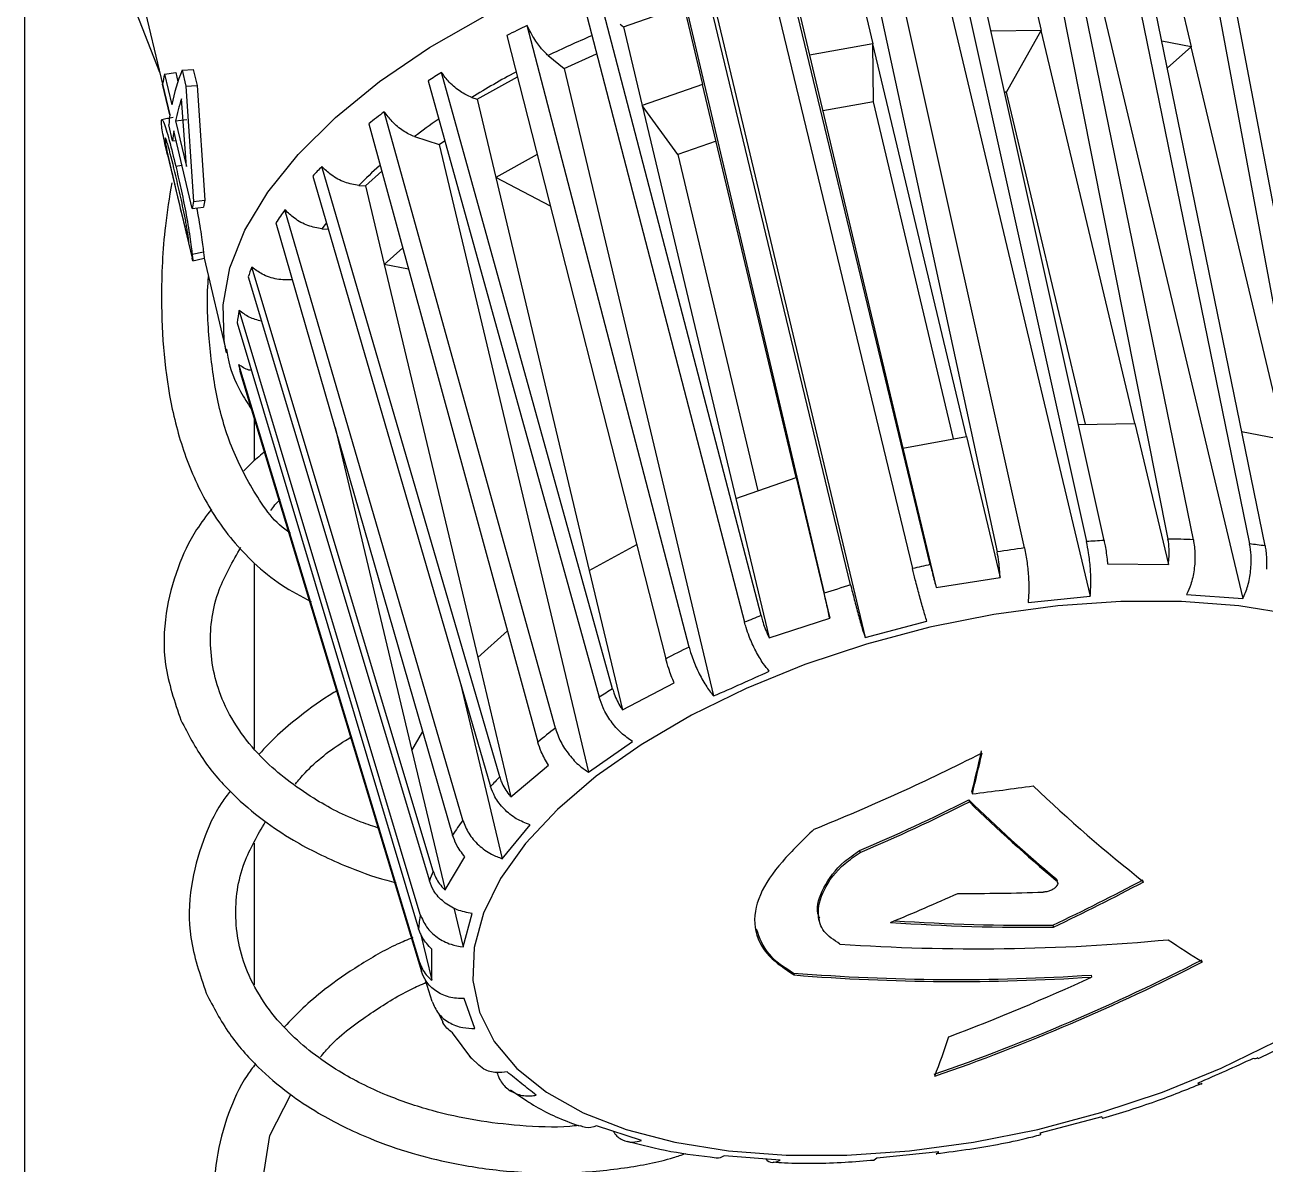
# Model space of a CAD drawing. Extents: x 75 to 2075, y 25 to 1460.
# Drawn here: x 1578.7 to 1655.1, y 885.8 to 956 of the extents above; entities that cross this region are included whole.
import ezdxf

# ---------------------------------------------------------------- set-up
doc = ezdxf.new("R2010")
doc.units = 0
doc.header["$LTSCALE"] = 5
doc.linetypes.add('SLD-KATı', pattern=[0])
doc.layers.get('0').update_dxf_attribs({"linetype": 'CONTINUOUS'})

msp = doc.modelspace()

# ---------------------------------------------------------------- linework, layer by layer
at = {"color": 7, "linetype": 'SLD-KATı'}
for p, q in [((1578.71, 797.337), (1578.71, 1022.218)), ((1587.027, 953.036), (1583.079, 963.148)), ((1635.505, 962.789), (1644.089, 924.142)), ((1645.167, 924.211), (1636.584, 962.861)), ((1641.406, 962.961), (1649.105, 924.301)), ((1650.671, 924.26), (1642.766, 962.919)), ((1646.227, 962.657), (1654.132, 923.998)), ((1655.083, 923.88), (1647.181, 962.542)), ((1630.22, 962.189), (1638.587, 923.505)), ((1640.268, 923.748), (1631.684, 962.395)), ((1651.309, 961.792), (1658.46, 923.275)), ((1585.061, 961.291), (1587.649, 950.423)), ((1624.079, 960.996), (1633.373, 922.48)), ((1634.472, 922.73), (1625.177, 961.249)), ((1659.757, 922.954), (1652.431, 961.506)), ((1640.154, 960.448), (1641.307, 955.608)), ((1618.846, 959.552), (1627.933, 920.966)), ((1629.566, 921.47), (1620.271, 959.986)), ((1629.788, 959.646), (1630.941, 954.806)), ((1635.107, 959.436), (1644.31, 920.786)), ((1649.383, 959.456), (1650.536, 954.615)), ((1625.875, 958.943), (1627.027, 954.103)), ((1644.515, 959.281), (1653.718, 920.63)), ((1624.046, 919.582), (1614.075, 957.863)), ((1613.065, 957.455), (1623.033, 919.176)), ((1615.582, 955.842), (1619.3, 957.13)), ((1619.3, 957.13), (1620.452, 952.29)), ((1621.249, 956.887), (1630.452, 918.236)), ((1619.612, 917.647), (1609.644, 955.927)), ((1615.374, 956.008), (1615.582, 955.842)), ((1615.582, 955.842), (1616.735, 951.001)), ((1641.307, 955.608), (1638.204, 955.566)), ((1639.168, 951.812), (1641.307, 955.608)), ((1647.069, 931.407), (1641.307, 955.608)), ((1608.397, 955.308), (1618.188, 916.932)), ((1630.941, 954.806), (1627.027, 954.103)), ((1636.703, 930.606), (1630.941, 954.806)), ((1630.965, 951.224), (1630.941, 954.806)), ((1650.536, 954.615), (1648.73, 954.962)), ((1610.941, 954.074), (1611.926, 953.285)), ((1611.926, 953.285), (1613.919, 954.176)), ((1627.027, 954.103), (1632.789, 929.902)), ((1649.068, 953.31), (1650.536, 954.615)), ((1656.298, 930.415), (1650.536, 954.615)), ((1611.926, 953.285), (1621.128, 914.635)), ((1587.307, 952.938), (1588.002, 953.024)), ((1587.307, 952.938), (1587.757, 951.046)), ((1588.002, 953.024), (1588.136, 952.463)), ((1588.394, 953.177), (1589.077, 953.223)), ((1588.394, 953.177), (1588.631, 952.181)), ((1589.077, 953.223), (1589.315, 952.227)), ((1603.543, 952.513), (1614.081, 914.552)), ((1614.908, 915.074), (1604.366, 953.036)), ((1606.558, 951.398), (1609.044, 952.773)), ((1587.649, 950.427), (1587.199, 952.32)), ((1588.631, 952.181), (1589.315, 952.227)), ((1588.631, 952.181), (1589.097, 945.082)), ((1589.315, 952.227), (1589.793, 945.171)), ((1620.452, 952.29), (1616.735, 951.001)), ((1626.214, 928.089), (1620.452, 952.29)), ((1639.168, 951.812), (1639.038, 951.81)), ((1644.036, 931.366), (1639.168, 951.812)), ((1588.661, 947.251), (1588.352, 951.403)), ((1606.238, 951.501), (1606.558, 951.398)), ((1606.558, 951.398), (1607.711, 946.558)), ((1616.735, 951.001), (1622.497, 926.801)), ((1618.92, 947.983), (1616.735, 951.001)), ((1630.965, 951.224), (1627.846, 950.663)), ((1635.908, 930.463), (1630.965, 951.224)), ((1611.382, 912.655), (1600.844, 950.616)), ((1587.815, 948.818), (1587.578, 949.814)), ((1587.994, 950.05), (1588.69, 950.135)), ((1587.994, 950.05), (1588.661, 947.251)), ((1599.896, 949.872), (1610.305, 911.799)), ((1587.815, 948.818), (1588.025, 948.851)), ((1589.025, 944.65), (1587.887, 949.431)), ((1602.712, 949.082), (1604.229, 948.592)), ((1604.229, 948.592), (1604.565, 948.828)), ((1621.283, 948.802), (1618.92, 947.983)), ((1587.5, 947.964), (1589.017, 941.592)), ((1604.229, 948.592), (1613.431, 909.942)), ((1610.268, 947.973), (1607.711, 946.558)), ((1618.92, 947.983), (1623.851, 927.27)), ((1588.005, 947.267), (1588.386, 947.333)), ((1607.954, 909.649), (1597, 947.24)), ((1596.444, 946.652), (1607.393, 909.062)), ((1599.686, 946.046), (1600.697, 946.945)), ((1607.711, 946.558), (1613.472, 922.357)), ((1611.079, 944.798), (1607.711, 946.558)), ((1599.284, 946.077), (1599.686, 946.046)), ((1599.686, 946.046), (1600.838, 941.206)), ((1589.097, 945.082), (1589.793, 945.171)), ((1589.025, 944.65), (1589.722, 944.747)), ((1605.68, 906.982), (1594.73, 944.572)), ((1594.176, 943.777), (1605.057, 906.069)), ((1597.01, 943.41), (1597.397, 943.38)), ((1589.014, 941.839), (1589.713, 941.986)), ((1601.987, 942.227), (1600.838, 941.206)), ((1589.75, 941.599), (1591.136, 935.777)), ((1603.863, 903.837), (1592.697, 941.041)), ((1600.838, 941.206), (1606.6, 917.005)), ((1602.345, 940.917), (1600.838, 941.206)), ((1592.463, 940.446), (1603.624, 903.242)), ((1603.064, 901.183), (1591.903, 938.388)), ((1591.796, 937.618), (1602.955, 900.302)), ((1591.136, 935.777), (1591.098, 935.942)), ((1603.038, 898.207), (1591.88, 935.048)), ((1591.991, 934.504), (1603.144, 897.663)), ((1592.852, 929.135), (1592.852, 931.657)), ((1597.814, 931.168), (1602.552, 911.27)), ((1643.58, 931.36), (1647.069, 931.407)), ((1647.069, 931.407), (1649.133, 922.738)), ((1632.789, 929.902), (1636.703, 930.606)), ((1636.703, 930.606), (1638.767, 921.937)), ((1653.644, 930.924), (1656.298, 930.415)), ((1632.789, 929.902), (1634.833, 921.32)), ((1622.497, 926.801), (1626.214, 928.089)), ((1626.214, 928.089), (1628.278, 919.42)), ((1622.497, 926.801), (1624.54, 918.219)), ((1613.472, 922.357), (1616.392, 923.972)), ((1592.852, 911.398), (1592.852, 922.813)), ((1645.386, 922.775), (1649.133, 922.738)), ((1613.472, 922.357), (1615.516, 913.775)), ((1634.833, 921.32), (1638.767, 921.937)), ((1640.489, 920.392), (1644.31, 920.786)), ((1650.257, 920.893), (1653.718, 920.63)), ((1624.54, 918.219), (1628.278, 919.42)), ((1630.452, 918.236), (1634.259, 919.246)), ((1606.6, 917.005), (1608.436, 918.637)), ((1606.6, 917.005), (1608.643, 908.423)), ((1605.544, 915.409), (1608.114, 904.615)), ((1615.516, 913.775), (1618.694, 915.435)), ((1602.552, 911.27), (1603.216, 912.448)), ((1602.552, 911.27), (1604.595, 902.688)), ((1613.431, 909.942), (1616.131, 911.838)), ((1608.643, 908.423), (1610.953, 910.371)), ((1636.847, 908.231), (1636.876, 908.109)), ((1637.031, 908.733), (1637.06, 908.611)), ((1608.114, 904.615), (1609.828, 906.695)), ((1592.852, 896.853), (1592.852, 905.569)), ((1604.595, 902.688), (1605.812, 904.725)), ((1630.119, 905.111), (1630.148, 904.989)), ((1642.203, 903.386), (1642.231, 903.264)), ((1642.308, 903.146), (1642.279, 903.267)), ((1605.122, 901.594), (1605.697, 899.177)), ((1605.697, 899.177), (1606.257, 901.236)), ((1627.602, 900.931), (1627.631, 900.809)), ((1603.08, 900.018), (1603.768, 897.13)), ((1642.021, 900.521), (1642.05, 900.4)), ((1603.768, 897.13), (1603.775, 899.047)), ((1626.053, 897.575), (1626.082, 897.453)), ((1603.792, 895.826), (1603.395, 897.135)), ((1644.375, 897.448), (1644.404, 897.327)), ((1606.417, 894.16), (1605.769, 895.996)), ((1604.193, 895.08), (1604.452, 894.57)), ((1606.242, 892.294), (1605.041, 893.896)), ((1606.104, 892.431), (1606.573, 892.006)), ((1608.612, 890.376), (1609.624, 889.711)), ((1645.033, 888.714), (1641.225, 887.704)), ((1616.684, 887.262), (1613.923, 888.154)), ((1641.225, 887.704), (1641.278, 887.637)), ((1625.228, 886.057), (1621.767, 886.32)), ((1631.175, 886.164), (1631.009, 886.054)), ((1634.996, 886.558), (1631.175, 886.164)), ((1634.841, 886.426), (1634.996, 886.558))]:
    msp.add_line(p, q, dxfattribs=at)
at = {"color": 8, "linetype": 'SLD-KATı', "flags": 128}
for points in [[(1591.098, 935.942), (1590.99, 936.528), (1590.915, 938.725), (1591.342, 941), (1592.263, 943.324), (1593.667, 945.664), (1595.536, 947.989), (1597.842, 950.268), (1600.556, 952.469), (1603.641, 954.562), (1607.055, 956.521), (1610.751, 958.317), (1614.68, 959.928), (1618.789, 961.33), (1623.022, 962.505), (1627.321, 963.437), (1631.63, 964.114), (1635.888, 964.526), (1640.04, 964.668), (1644.028, 964.538), (1647.799, 964.138), (1651.302, 963.472), (1654.489, 962.551), (1657.318, 961.386), (1659.749, 959.993), (1661.751, 958.392), (1663.296, 956.603), (1664.363, 954.651), (1664.781, 953.356)], [(1597.263, 943.75), (1597.203, 943.671), (1597.01, 943.41)]]:
    msp.add_lwpolyline(points, dxfattribs=at)
at = {"color": 7, "linetype": 'SLD-KATı', "flags": 128}
for points in [[(1652.377, 891.708), (1655.758, 893.362), (1658.854, 895.174), (1661.618, 897.116), (1664.006, 899.158), (1665.98, 901.266), (1667.509, 903.408), (1668.568, 905.55), (1669.142, 907.658), (1669.22, 909.699), (1668.803, 911.641), (1667.896, 913.453), (1666.514, 915.106), (1664.678, 916.575), (1662.418, 917.836), (1659.768, 918.869), (1656.772, 919.659), (1653.476, 920.192), (1649.932, 920.461), (1646.196, 920.46), (1642.327, 920.191), (1638.386, 919.657), (1634.435, 918.866), (1630.536, 917.832), (1626.752, 916.57), (1623.141, 915.1), (1619.76, 913.446), (1616.664, 911.634), (1613.9, 909.692), (1611.512, 907.651), (1609.538, 905.542), (1608.009, 903.4), (1606.95, 901.258), (1606.376, 899.15), (1606.298, 897.109), (1606.715, 895.168), (1607.622, 893.356), (1609.004, 891.702), (1610.84, 890.234), (1613.1, 888.973), (1615.75, 887.939), (1618.746, 887.149), (1622.042, 886.616), (1625.586, 886.348), (1629.322, 886.348), (1633.191, 886.618), (1637.132, 887.152), (1641.083, 887.942), (1644.982, 888.977), (1648.766, 890.238), (1652.377, 891.708)], [(1598.483, 875.604), (1599.08, 876.293), (1601.571, 878.289), (1604.042, 879.762), (1606.29, 880.8), (1608.769, 881.673), (1611.999, 882.443), (1615.812, 882.844), (1619.188, 882.712), (1621.717, 882.23), (1623.493, 881.612), (1624.768, 880.935), (1626.421, 879.328), (1626.763, 877.486), (1625.664, 875.492), (1624.443, 874.418), (1622.654, 873.351), (1620.228, 872.388), (1617.167, 871.66), (1613.829, 871.326), (1610.749, 871.376), (1608.034, 871.702), (1605.343, 872.296), (1602.535, 873.257), (1599.617, 874.724), (1596.543, 877.109), (1595.173, 878.718), (1594.077, 880.624), (1594.077, 880.624), (1593.264, 884.184), (1593.795, 887.565), (1595.089, 890.095)]]:
    msp.add_lwpolyline(points, dxfattribs=at)
at = {"color": 7, "linetype": 'SLD-KATı'}
for centre, radius, start, end in [((1636.065, 901.136), 60.828, 115.74384, 117.05572), ((1598.353, 950.695), 11.272, 168.52102, 171.7113), ((1600.299, 948.462), 12.805, 158.39353, 168.36008), ((1630.373, 911.229), 49.236, 121.88401, 123.0196), ((1600.07, 947.585), 12.324, 161.95429, 168.46505), ((1598.268, 948.881), 10.731, 171.71225, 175.009), ((1624.663, 919.319), 39.331, 127.27375, 129.02824), ((1598.505, 947.885), 10.731, 171.71225, 175.009), ((1617.119, 927.662), 28.073, 135.78059, 137.43215), ((1600.093, 943.039), 11.184, 169.47355, 171.71838), ((1600.585, 943.166), 10.977, 169.47355, 171.71838), ((1611.297, 932.45), 20.528, 143.80741, 146.51397), ((1605.452, 935.681), 13.836, 157.20566, 159.85269), ((1602.315, 936.554), 10.572, 170.01201, 174.22481), ((1600.788, 936.583), 9.04, 189.77932, 193.2949), ((1648.493, 870.619), 53.685, 87.67524, 89.34661), ((1649.255, 855.788), 68.552, 97.53317, 98.95318), ((1648.657, 861.685), 62.623, 93.19506, 94.18362), ((1649.228, 880.498), 43.775, 82.3137, 83.56879), ((1649.702, 853.243), 71.136, 102.36242, 103.27044), ((1649.321, 854.579), 69.747, 106.45349, 107.85722), ((1647.546, 859.521), 64.495, 111.36895, 112.33828), ((1644.289, 866.725), 56.586, 115.85445, 117.46819), ((1639.316, 875.523), 46.477, 121.67981, 122.88577), ((1633.482, 883.769), 36.371, 127.41808, 129.58484), ((1506.203, 941.178), 134.792, 346.07204, 347.17424), ((1578.537, 1027.455), 130.485, 291.95309, 296.94325), ((1506.152, 941.089), 134.877, 346.06667, 347.16794), ((1626.909, 891.013), 26.582, 135.48568, 137.23594), ((1621.083, 1044.263), 136.59, 276.71732, 278.30291), ((1703.62, 974.556), 90.715, 226.17837, 231.87094), ((1579.051, 1024.076), 129.462, 293.23212, 296.51489), ((1705.64, 978.885), 98.613, 225.76485, 229.96183), ((1579.018, 1024.093), 129.614, 293.2331, 296.51201), ((1705.724, 978.834), 98.702, 225.7707, 229.9635), ((1620.978, 895.878), 18.904, 144.02611, 147.37812), ((1615.902, 898.661), 13.105, 156.73327, 159.53799), ((1585.177, 1020.395), 132.669, 295.36997, 298.05829), ((1585.145, 1020.412), 132.82, 295.36846, 298.05369), ((1583.31, 1019.446), 128.357, 292.30572, 294.32148), ((1636.992, 1029.989), 127.511, 269.63291, 271.9915), ((1612.722, 899.543), 9.796, 170.36158, 175.55755), ((1640.664, 1024.281), 123.889, 266.00268, 270.64094), ((1640.633, 1024.191), 123.678, 266.12582, 270.64319), ((1637.349, 1023.156), 124.09, 266.09698, 275.44506), ((1679.349, 944.107), 53.778, 235.80463, 238.47957), ((1593.1, 1011.57), 127.227, 289.09057, 297.17405), ((1593.067, 1011.587), 127.379, 289.0965, 297.17036), ((1611.415, 899.555), 8.485, 189.13909, 192.88654), ((1636.079, 1022.78), 125.606, 265.42151, 273.7869), ((1636.107, 1022.804), 125.751, 265.42725, 273.78291), ((1590.925, 1012.89), 127.338, 290.54857, 294.83311), ((1589.862, 908.804), 48.201, 338.60161, 341.68176)]:
    msp.add_arc(centre, radius, start, end, dxfattribs=at)
at = {"color": 8, "linetype": 'SLD-KATı'}
for centre, radius, start, end in [((1637.252, 899.753), 60.357, 113.05431, 115.84374), ((1632.809, 908.393), 50.639, 118.10615, 121.64938), ((1627.038, 917.276), 40.043, 124.83454, 127.41021), ((1620.295, 925.396), 29.481, 132.03618, 135.45386)]:
    msp.add_arc(centre, radius, start, end, dxfattribs=at)
at = {"color": 7, "linetype": 'SLD-KATı'}
for points, knots in [([(1610.941, 954.074), (1610.789, 954.218), (1610.484, 954.506), (1610.021, 955.187), (1609.761, 955.699), (1609.644, 955.927)], [0, 0, 0, 0, 0.3562682, 0.7125468, 1, 1, 1, 1]), ([(1606.238, 951.501), (1606.005, 951.601), (1605.541, 951.802), (1604.877, 952.372), (1604.523, 952.832), (1604.366, 953.036)], [0, 0, 0, 0, 0.357053, 0.714132, 1, 1, 1, 1]), ([(1587.836, 950.255), (1587.72, 950.233), (1587.487, 950.188), (1587.254, 950.143), (1587.138, 950.121)], [0, 0, 0, 0, 0.5, 1, 1, 1, 1]), ([(1602.712, 949.082), (1602.48, 949.182), (1602.017, 949.382), (1601.355, 949.951), (1601.001, 950.411), (1600.844, 950.616)], [0, 0, 0, 0, 0.356268, 0.712547, 1, 1, 1, 1]), ([(1587.141, 949.708), (1587.126, 949.876), (1587.104, 950.127), (1587.159, 950.133), (1587.203, 950.079), (1587.231, 950.022), (1587.245, 949.994)], [0, 0, 0, 0, 0.500317, 0.750428, 0.875333, 1, 1, 1, 1]), ([(1587.5, 947.964), (1587.446, 948.196), (1587.332, 948.677), (1587.204, 949.283), (1587.162, 949.566), (1587.141, 949.708)], [0, 0, 0, 0, 0.3162685, 0.6573483, 1, 1, 1, 1]), ([(1587.245, 949.994), (1587.301, 949.842), (1587.412, 949.54), (1587.674, 948.621), (1587.873, 947.809), (1588.005, 947.267)], [0, 0, 0, 0, 0.250377, 0.500477, 1, 1, 1, 1]), ([(1588.007, 946.663), (1587.856, 947.293), (1587.667, 948.08), (1587.458, 948.808), (1587.381, 948.996), (1587.333, 949.044), (1587.347, 948.889), (1587.354, 948.812)], [0, 0, 0, 0, 0.4979741, 0.6227974, 0.7479899, 0.8737186, 1, 1, 1, 1]), ([(1587.354, 948.812), (1587.371, 948.702), (1587.404, 948.483), (1587.511, 947.971), (1587.634, 947.424), (1587.887, 946.341), (1588.078, 945.541), (1588.23, 944.902)], [0, 0, 0, 0, 0.1262341, 0.2519697, 0.3771553, 0.5019799, 1, 1, 1, 1]), ([(1588.005, 947.267), (1588.109, 946.821), (1588.318, 945.928), (1588.573, 944.687), (1588.757, 943.653), (1588.875, 942.902), (1588.961, 942.268), (1588.996, 941.982), (1589.014, 941.839)], [0, 0, 0, 0, 0.24892, 0.497499, 0.622366, 0.74757, 0.873484, 1, 1, 1, 1]), ([(1599.284, 946.077), (1598.995, 946.125), (1598.415, 946.223), (1597.607, 946.662), (1597.187, 947.062), (1597, 947.24)], [0, 0, 0, 0, 0.357053, 0.714132, 1, 1, 1, 1]), ([(1588.616, 943.888), (1588.567, 944.137), (1588.469, 944.636), (1588.263, 945.574), (1588.109, 946.227), (1588.007, 946.663)], [0, 0, 0, 0, 0.249911, 0.500007, 1, 1, 1, 1]), ([(1587.755, 946.229), (1587.613, 945.348), (1587.231, 942.986), (1587.024, 938.317), (1587.405, 933.344), (1588.7, 928.875), (1590.319, 925.595), (1592.379, 923.131), (1594.468, 921.432), (1595.722, 920.775), (1596.336, 920.454)], [0, 0, 0, 0, 0.090786, 0.243526, 0.475549, 0.59542, 0.718074, 0.84947, 0.926294, 1, 1, 1, 1]), ([(1588.23, 944.902), (1588.381, 944.268), (1588.569, 943.476), (1588.746, 942.752), (1588.802, 942.549), (1588.827, 942.507), (1588.809, 942.664), (1588.8, 942.742)], [0, 0, 0, 0, 0.497951, 0.622754, 0.747957, 0.873668, 1, 1, 1, 1]), ([(1589.289, 944.687), (1589.298, 944.642), (1589.358, 944.353), (1589.455, 943.78), (1589.574, 943.038), (1589.659, 942.408), (1589.695, 942.127), (1589.713, 941.986)], [0, 0, 0, 0, 0.043937, 0.283273, 0.522013, 0.760753, 1, 1, 1, 1]), ([(1597.01, 943.41), (1596.722, 943.458), (1596.145, 943.556), (1595.338, 943.994), (1594.918, 944.394), (1594.73, 944.572)], [0, 0, 0, 0, 0.356268, 0.712547, 1, 1, 1, 1]), ([(1588.8, 942.742), (1588.796, 942.773), (1588.788, 942.835), (1588.767, 942.986), (1588.733, 943.215), (1588.679, 943.539), (1588.637, 943.772), (1588.616, 943.888)], [0, 0, 0, 0, 0.125755, 0.251386, 0.501746, 0.751283, 1, 1, 1, 1]), ([(1589.014, 941.839), (1589.029, 941.725), (1589.057, 941.498), (1589.067, 941.388), (1589.034, 941.526), (1589.018, 941.592)], [0, 0, 0, 0, 0.343654, 0.686083, 1, 1, 1, 1]), ([(1589.713, 941.986), (1589.728, 941.869), (1589.756, 941.649), (1589.753, 941.625), (1589.752, 941.614)], [0, 0, 0, 0, 0.534925, 1, 1, 1, 1]), ([(1589.058, 941.441), (1589.174, 941.467), (1589.406, 941.521), (1589.639, 941.574), (1589.755, 941.601)], [0, 0, 0, 0, 0.500001, 1, 1, 1, 1]), ([(1595.194, 940.265), (1594.875, 940.26), (1594.237, 940.251), (1593.354, 940.554), (1592.899, 940.891), (1592.697, 941.041)], [0, 0, 0, 0, 0.357053, 0.714132, 1, 1, 1, 1]), ([(1595.063, 924.66), (1595.062, 924.661), (1594.108, 925.241), (1592.78, 927.183), (1591.266, 930.124), (1590.412, 933.352), (1590.02, 936.741), (1589.908, 939.138), (1590.017, 940.403), (1590.021, 940.458)], [0, 0, 0, 0, 0.0001087, 0.2044374, 0.3978162, 0.586846, 0.7801698, 0.9904051, 1, 1, 1, 1]), ([(1593.285, 937.708), (1593.026, 937.779), (1592.514, 937.918), (1592.105, 938.233), (1591.903, 938.388)], [0, 0, 0, 0, 0.505597, 1, 1, 1, 1]), ([(1591.128, 935.989), (1591.152, 935.825), (1591.283, 934.914), (1591.786, 933.657), (1592.428, 932.663), (1592.654, 932.313)], [0, 0, 0, 0, 0.124646, 0.691728, 1, 1, 1, 1]), ([(1592.676, 934.676), (1592.619, 934.686), (1592.316, 934.737), (1592.075, 934.909), (1591.88, 935.048)], [0, 0, 0, 0, 0.188594, 1, 1, 1, 1]), ([(1593.534, 929.711), (1593.252, 929.485), (1592.775, 929.104), (1592.371, 928.673), (1592.206, 928.497)], [0, 0, 0, 0, 0.5907212, 1, 1, 1, 1]), ([(1593.853, 926.06), (1594.014, 926.287), (1594.181, 926.522), (1594.429, 926.719), (1594.437, 926.726)], [0, 0, 0, 0, 0.9671516, 1, 1, 1, 1]), ([(1590.201, 926.132), (1589.885, 925.719), (1589.009, 924.573), (1588.024, 922.414), (1587.282, 919.614), (1587.201, 916.427), (1587.939, 914.274), (1588.328, 913.138)], [0, 0, 0, 0, 0.1031825, 0.2857965, 0.4969049, 0.7346568, 1, 1, 1, 1]), ([(1649.133, 922.738), (1649.163, 923.057), (1649.215, 923.603), (1649.138, 924.095), (1649.105, 924.301)], [0, 0, 0, 0, 0.58336, 1, 1, 1, 1]), ([(1650.671, 924.26), (1650.714, 923.964), (1650.801, 923.373), (1650.734, 922.392), (1650.546, 921.529), (1650.345, 921.087), (1650.257, 920.893)], [0, 0, 0, 0, 0.263758, 0.527587, 0.791618, 1, 1, 1, 1]), ([(1600.568, 906.474), (1600.183, 906.6), (1598.71, 907.08), (1596.157, 908.437), (1593.698, 910.311), (1591.96, 912.357), (1590.611, 914.696), (1589.95, 917.672), (1590.389, 920.985), (1591.52, 922.929), (1592.023, 923.794)], [0, 0, 0, 0, 0.0438792, 0.1676893, 0.3273223, 0.4208781, 0.5233321, 0.7025549, 0.8676379, 1, 1, 1, 1]), ([(1638.767, 921.937), (1638.75, 922.257), (1638.721, 922.806), (1638.626, 923.299), (1638.587, 923.505)], [0, 0, 0, 0, 0.58336, 1, 1, 1, 1]), ([(1640.268, 923.748), (1640.325, 923.453), (1640.44, 922.862), (1640.53, 921.884), (1640.548, 921.024), (1640.507, 920.586), (1640.489, 920.392)], [0, 0, 0, 0, 0.263758, 0.527587, 0.791618, 1, 1, 1, 1]), ([(1644.31, 920.786), (1644.331, 921.036), (1644.375, 921.538), (1644.337, 922.488), (1644.239, 923.393), (1644.135, 923.913), (1644.089, 924.142)], [0, 0, 0, 0, 0.264586, 0.529283, 0.793664, 1, 1, 1, 1]), ([(1645.167, 924.211), (1645.19, 924.103), (1645.272, 923.711), (1645.344, 923.209), (1645.38, 922.834), (1645.386, 922.775)], [0, 0, 0, 0, 0.242341, 0.882099, 1, 1, 1, 1]), ([(1653.718, 920.63), (1653.828, 920.883), (1654.05, 921.387), (1654.22, 922.341), (1654.25, 923.249), (1654.168, 923.769), (1654.132, 923.998)], [0, 0, 0, 0, 0.2645857, 0.5292826, 0.7936644, 1, 1, 1, 1]), ([(1655.083, 923.88), (1655.103, 923.772), (1655.174, 923.379), (1655.193, 922.877), (1655.171, 922.5), (1655.167, 922.441)], [0, 0, 0, 0, 0.242341, 0.882099, 1, 1, 1, 1]), ([(1634.472, 922.73), (1634.498, 922.623), (1634.593, 922.233), (1634.72, 921.741), (1634.817, 921.377), (1634.833, 921.32)], [0, 0, 0, 0, 0.242341, 0.882099, 1, 1, 1, 1]), ([(1634.259, 919.246), (1634.187, 919.48), (1634.043, 919.947), (1633.789, 920.857), (1633.555, 921.737), (1633.429, 922.254), (1633.373, 922.48)], [0, 0, 0, 0, 0.2646, 0.529297, 0.793679, 1, 1, 1, 1]), ([(1629.566, 921.47), (1629.638, 921.177), (1629.783, 920.592), (1630.037, 919.644), (1630.27, 918.824), (1630.396, 918.416), (1630.452, 918.236)], [0, 0, 0, 0, 0.263758, 0.527587, 0.791618, 1, 1, 1, 1]), ([(1628.278, 919.42), (1628.211, 919.734), (1628.095, 920.271), (1627.981, 920.761), (1627.933, 920.966)], [0, 0, 0, 0, 0.58336, 1, 1, 1, 1]), ([(1624.549, 916.163), (1624.427, 916.314), (1624.145, 916.662), (1623.708, 917.406), (1623.354, 918.184), (1623.142, 918.781), (1623.063, 919.066), (1623.033, 919.176)], [0, 0, 0, 0, 0.202891, 0.467548, 0.731794, 0.897057, 1, 1, 1, 1]), ([(1624.046, 919.582), (1624.075, 919.476), (1624.182, 919.09), (1624.36, 918.617), (1624.516, 918.272), (1624.54, 918.219)], [0, 0, 0, 0, 0.242341, 0.882099, 1, 1, 1, 1]), ([(1619.612, 917.647), (1619.643, 917.538), (1619.751, 917.148), (1620.024, 916.427), (1620.457, 915.566), (1620.845, 914.972), (1621.066, 914.71), (1621.128, 914.635)], [0, 0, 0, 0, 0.102988, 0.366807, 0.630616, 0.89468, 1, 1, 1, 1]), ([(1618.694, 915.435), (1618.577, 915.734), (1618.376, 916.245), (1618.243, 916.73), (1618.188, 916.932)], [0, 0, 0, 0, 0.58336, 1, 1, 1, 1]), ([(1614.908, 915.074), (1614.94, 914.97), (1615.057, 914.589), (1615.279, 914.141), (1615.484, 913.824), (1615.516, 913.775)], [0, 0, 0, 0, 0.242341, 0.882099, 1, 1, 1, 1]), ([(1597.993, 914.979), (1597.911, 914.934), (1597.053, 914.46), (1595.81, 913.521), (1594.264, 912.261), (1593.508, 911.449), (1593.143, 911.057)], [0, 0, 0, 0, 0.043447, 0.450927, 0.734691, 1, 1, 1, 1]), ([(1616.131, 911.838), (1615.895, 911.999), (1615.424, 912.32), (1614.789, 913.06), (1614.32, 913.835), (1614.154, 914.333), (1614.081, 914.552)], [0, 0, 0, 0, 0.2646004, 0.5292974, 0.7936791, 1, 1, 1, 1]), ([(1588.328, 913.138), (1588.767, 912.286), (1589.598, 910.676), (1591.399, 908.632), (1593.28, 907.022), (1595.551, 905.505), (1598.106, 904.271), (1600.285, 903.454), (1601.385, 903.19), (1601.576, 903.143)], [0, 0, 0, 0, 0.187077, 0.353666, 0.499675, 0.625755, 0.820358, 0.968711, 1, 1, 1, 1]), ([(1595.372, 909.213), (1595.565, 909.444), (1596.391, 910.431), (1597.628, 911.411), (1598.723, 912.056), (1598.855, 912.134)], [0, 0, 0, 0, 0.212321, 0.9048078, 1, 1, 1, 1]), ([(1611.382, 912.655), (1611.48, 912.374), (1611.676, 911.812), (1612.218, 910.993), (1612.827, 910.341), (1613.246, 910.064), (1613.431, 909.942)], [0, 0, 0, 0, 0.263758, 0.527587, 0.791618, 1, 1, 1, 1]), ([(1610.953, 910.371), (1610.793, 910.648), (1610.517, 911.123), (1610.368, 911.6), (1610.305, 911.799)], [0, 0, 0, 0, 0.58336, 1, 1, 1, 1]), ([(1609.828, 906.695), (1609.538, 906.806), (1608.959, 907.03), (1608.198, 907.656), (1607.652, 908.362), (1607.472, 908.848), (1607.393, 909.062)], [0, 0, 0, 0, 0.264586, 0.529283, 0.793664, 1, 1, 1, 1]), ([(1607.954, 909.649), (1607.988, 909.546), (1608.111, 909.172), (1608.365, 908.752), (1608.606, 908.468), (1608.643, 908.423)], [0, 0, 0, 0, 0.242341, 0.882099, 1, 1, 1, 1]), ([(1591.362, 908.783), (1591.186, 908.549), (1590.457, 907.58), (1589.588, 905.607), (1588.835, 902.81), (1588.757, 899.622), (1589.495, 897.469), (1589.884, 896.334)], [0, 0, 0, 0, 0.061104, 0.252287, 0.4733, 0.722207, 1, 1, 1, 1]), ([(1612.817, 888.185), (1612.637, 888.165), (1611.481, 888.039), (1609.318, 888.137), (1606.462, 888.461), (1603.676, 889.076), (1600.796, 890.061), (1597.7, 891.614), (1595.255, 893.51), (1593.515, 895.551), (1592.167, 897.892), (1591.507, 900.867), (1591.937, 904.15), (1593.048, 906.064), (1593.533, 906.9)], [0, 0, 0, 0, 0.014824, 0.094807, 0.164699, 0.235387, 0.313087, 0.40246, 0.517691, 0.585225, 0.659181, 0.788554, 0.90772, 1, 1, 1, 1]), ([(1605.68, 906.982), (1605.786, 906.709), (1606, 906.162), (1606.637, 905.429), (1607.37, 904.888), (1607.886, 904.699), (1608.114, 904.615)], [0, 0, 0, 0, 0.263758, 0.527587, 0.791618, 1, 1, 1, 1]), ([(1605.812, 904.725), (1605.618, 904.976), (1605.286, 905.407), (1605.124, 905.874), (1605.057, 906.069)], [0, 0, 0, 0, 0.58336, 1, 1, 1, 1]), ([(1627.318, 906.431), (1626.631, 905.768), (1625.259, 904.444), (1623.828, 902.394), (1623.474, 900.35), (1624.313, 898.629), (1625.534, 897.817), (1626.082, 897.453)], [0, 0, 0, 0, 0.2093468, 0.4174779, 0.6246738, 0.8317408, 1, 1, 1, 1]), ([(1627.662, 900.947), (1627.621, 901.047), (1627.383, 901.619), (1627.843, 902.845), (1628.776, 904.199), (1629.795, 904.891), (1630.119, 905.111)], [0, 0, 0, 0, 0.07739, 0.443883, 0.823267, 1, 1, 1, 1]), ([(1628.903, 899.353), (1628.538, 899.599), (1627.81, 900.09), (1627.456, 901.271), (1627.826, 902.712), (1628.81, 904.079), (1629.825, 904.77), (1630.148, 904.989)], [0, 0, 0, 0, 0.177611, 0.354735, 0.611055, 0.876392, 1, 1, 1, 1]), ([(1603.863, 903.837), (1603.898, 903.736), (1604.026, 903.369), (1604.296, 902.979), (1604.555, 902.727), (1604.595, 902.688)], [0, 0, 0, 0, 0.242341, 0.8820994, 1, 1, 1, 1]), ([(1606.257, 901.236), (1605.94, 901.297), (1605.305, 901.418), (1604.479, 901.927), (1603.893, 902.56), (1603.706, 903.034), (1603.624, 903.242)], [0, 0, 0, 0, 0.264586, 0.529283, 0.793664, 1, 1, 1, 1]), ([(1642.231, 903.264), (1642.261, 903.23), (1642.322, 903.162), (1642.314, 903.028), (1642.233, 902.888), (1642.081, 902.757), (1641.878, 902.649), (1641.647, 902.575), (1641.496, 902.562), (1641.423, 902.555)], [0, 0, 0, 0, 0.143609, 0.287381, 0.431271, 0.57527, 0.719279, 0.863193, 1, 1, 1, 1]), ([(1642.203, 903.386), (1642.239, 903.353), (1642.279, 903.318), (1642.276, 903.27), (1642.276, 903.267)], [0, 0, 0, 0, 0.920847, 1, 1, 1, 1]), ([(1603.064, 901.183), (1603.175, 900.918), (1603.398, 900.387), (1604.084, 899.743), (1604.881, 899.319), (1605.447, 899.221), (1605.697, 899.177)], [0, 0, 0, 0, 0.263758, 0.527587, 0.791618, 1, 1, 1, 1]), ([(1603.775, 899.047), (1603.562, 899.271), (1603.195, 899.655), (1603.026, 900.112), (1602.955, 900.302)], [0, 0, 0, 0, 0.58336, 1, 1, 1, 1]), ([(1623.754, 900.305), (1623.944, 899.751), (1624.309, 898.689), (1625.489, 897.935), (1626.053, 897.575)], [0, 0, 0, 0, 0.521937, 1, 1, 1, 1]), ([(1602.602, 899.757), (1602.281, 899.623), (1601.121, 899.137), (1599.283, 898.067), (1597.356, 896.727), (1595.822, 895.455), (1595.065, 894.644), (1594.699, 894.252)], [0, 0, 0, 0, 0.103086, 0.373201, 0.64021, 0.826151, 1, 1, 1, 1]), ([(1603.038, 898.207), (1603.073, 898.108), (1603.2, 897.747), (1603.469, 897.385), (1603.728, 897.165), (1603.768, 897.13)], [0, 0, 0, 0, 0.242341, 0.882099, 1, 1, 1, 1]), ([(1605.769, 895.996), (1605.452, 896.009), (1604.819, 896.036), (1603.997, 896.433), (1603.411, 896.997), (1603.225, 897.46), (1603.144, 897.663)], [0, 0, 0, 0, 0.2646, 0.529297, 0.793679, 1, 1, 1, 1]), ([(1596.927, 892.408), (1597.12, 892.641), (1597.942, 893.631), (1599.863, 895.031), (1601.895, 896.316), (1603.116, 896.862), (1603.435, 897.005)], [0, 0, 0, 0, 0.124105, 0.528875, 0.876821, 1, 1, 1, 1]), ([(1589.884, 896.334), (1590.323, 895.482), (1591.153, 893.871), (1592.955, 891.827), (1594.835, 890.217), (1597.108, 888.703), (1599.656, 887.45), (1602.446, 886.471), (1605.271, 885.774), (1608.494, 885.3), (1612.114, 885.193), (1615.566, 885.514), (1618.001, 885.979), (1619.161, 886.377), (1619.414, 886.464)], [0, 0, 0, 0, 0.098302, 0.185837, 0.262559, 0.328809, 0.431066, 0.509019, 0.578565, 0.673635, 0.778254, 0.880029, 0.973804, 1, 1, 1, 1]), ([(1603.792, 895.826), (1603.903, 895.568), (1604.124, 895.053), (1604.809, 894.493), (1605.604, 894.179), (1606.168, 894.166), (1606.417, 894.16)], [0, 0, 0, 0, 0.263758, 0.527587, 0.791618, 1, 1, 1, 1]), ([(1654.658, 892.31), (1654.693, 892.326), (1655.865, 892.874), (1657.672, 893.839), (1659.271, 894.872), (1659.894, 895.274)], [0, 0, 0, 0, 0.018254, 0.617101, 1, 1, 1, 1]), ([(1605.041, 893.896), (1604.809, 894.085), (1604.564, 894.284), (1604.444, 894.55), (1604.438, 894.563)], [0, 0, 0, 0, 0.950541, 1, 1, 1, 1]), ([(1654.642, 892.345), (1654.598, 892.313), (1654.521, 892.257), (1654.406, 892.297), (1654.356, 892.315)], [0, 0, 0, 0, 0.5692406, 1, 1, 1, 1]), ([(1592.918, 891.979), (1592.741, 891.744), (1592.013, 890.775), (1591.144, 888.802), (1590.391, 886.006), (1590.313, 882.818), (1591.05, 880.665), (1591.439, 879.529)], [0, 0, 0, 0, 0.061104, 0.252287, 0.4733, 0.722207, 1, 1, 1, 1]), ([(1608.41, 891.488), (1608.192, 891.464), (1607.689, 891.408), (1607.023, 891.575), (1606.698, 891.876), (1606.566, 891.998)], [0, 0, 0, 0, 0.312538, 0.720221, 1, 1, 1, 1]), ([(1607.79, 891.435), (1607.825, 891.335), (1607.95, 890.975), (1608.339, 890.463), (1609.027, 890.067), (1609.691, 889.976), (1610.089, 890.037), (1610.203, 890.054)], [0, 0, 0, 0, 0.102988, 0.366807, 0.630616, 0.89468, 1, 1, 1, 1]), ([(1645.089, 888.632), (1646.187, 888.966), (1648.284, 889.603), (1650.263, 890.405), (1651.206, 890.788)], [0, 0, 0, 0, 0.523442, 1, 1, 1, 1]), ([(1650.935, 890.787), (1651.035, 890.748), (1651.144, 890.706), (1651.204, 890.774), (1651.21, 890.779)], [0, 0, 0, 0, 0.916013, 1, 1, 1, 1]), ([(1609.624, 889.711), (1609.713, 889.651), (1610.542, 889.099), (1611.642, 888.579), (1612.748, 888.207), (1612.904, 888.155)], [0, 0, 0, 0, 0.0944272, 0.8727672, 1, 1, 1, 1]), ([(1645.092, 888.621), (1645.092, 888.621), (1645.092, 888.578), (1645.062, 888.646), (1645.033, 888.714)], [0, 0, 0, 0, 0.008052, 1, 1, 1, 1]), ([(1613.923, 888.154), (1613.688, 888.087), (1613.328, 887.984), (1613.018, 888.123), (1612.91, 888.172)], [0, 0, 0, 0, 0.648855, 1, 1, 1, 1]), ([(1614.97, 887.816), (1614.98, 887.794), (1615.099, 887.538), (1615.505, 887.273), (1616.091, 887.102), (1616.503, 887.213), (1616.684, 887.262)], [0, 0, 0, 0, 0.033035, 0.379542, 0.726316, 1, 1, 1, 1]), ([(1634.837, 886.453), (1635.528, 886.542), (1637.506, 886.797), (1639.676, 887.205), (1641.117, 887.58), (1641.282, 887.623)], [0, 0, 0, 0, 0.322259, 0.922373, 1, 1, 1, 1]), ([(1615.798, 887.219), (1616.681, 886.991), (1618.409, 886.547), (1620.336, 886.316), (1621.278, 886.203)], [0, 0, 0, 0, 0.51087, 1, 1, 1, 1]), ([(1621.767, 886.32), (1621.61, 886.223), (1621.442, 886.119), (1621.286, 886.188), (1621.276, 886.192)], [0, 0, 0, 0, 0.935681, 1, 1, 1, 1]), ([(1624.336, 886.125), (1624.363, 886.093), (1624.517, 885.913), (1624.836, 885.874), (1625.108, 886.001), (1625.228, 886.057)], [0, 0, 0, 0, 0.108093, 0.60658, 1, 1, 1, 1]), ([(1624.787, 885.938), (1625.021, 885.922), (1626.443, 885.828), (1628.532, 885.86), (1630.41, 886.011), (1631.008, 886.059)], [0, 0, 0, 0, 0.118302, 0.719522, 1, 1, 1, 1])]:
    msp.add_open_spline(points, degree=3, knots=knots, dxfattribs=at)
for points in [[(1621.128, 914.635), (1621.7, 914.884), (1622.843, 915.382), (1623.98, 915.903), (1624.549, 916.163)], [(1654.356, 892.315), (1653.787, 892.054), (1652.65, 891.533), (1651.507, 891.035), (1650.935, 890.787)], [(1610.203, 890.054), (1609.905, 890.287), (1609.311, 890.754), (1608.71, 891.243), (1608.41, 891.488)]]:
    msp.add_open_spline(points, degree=3, dxfattribs=at)

doc.saveas('drawing.dxf')
